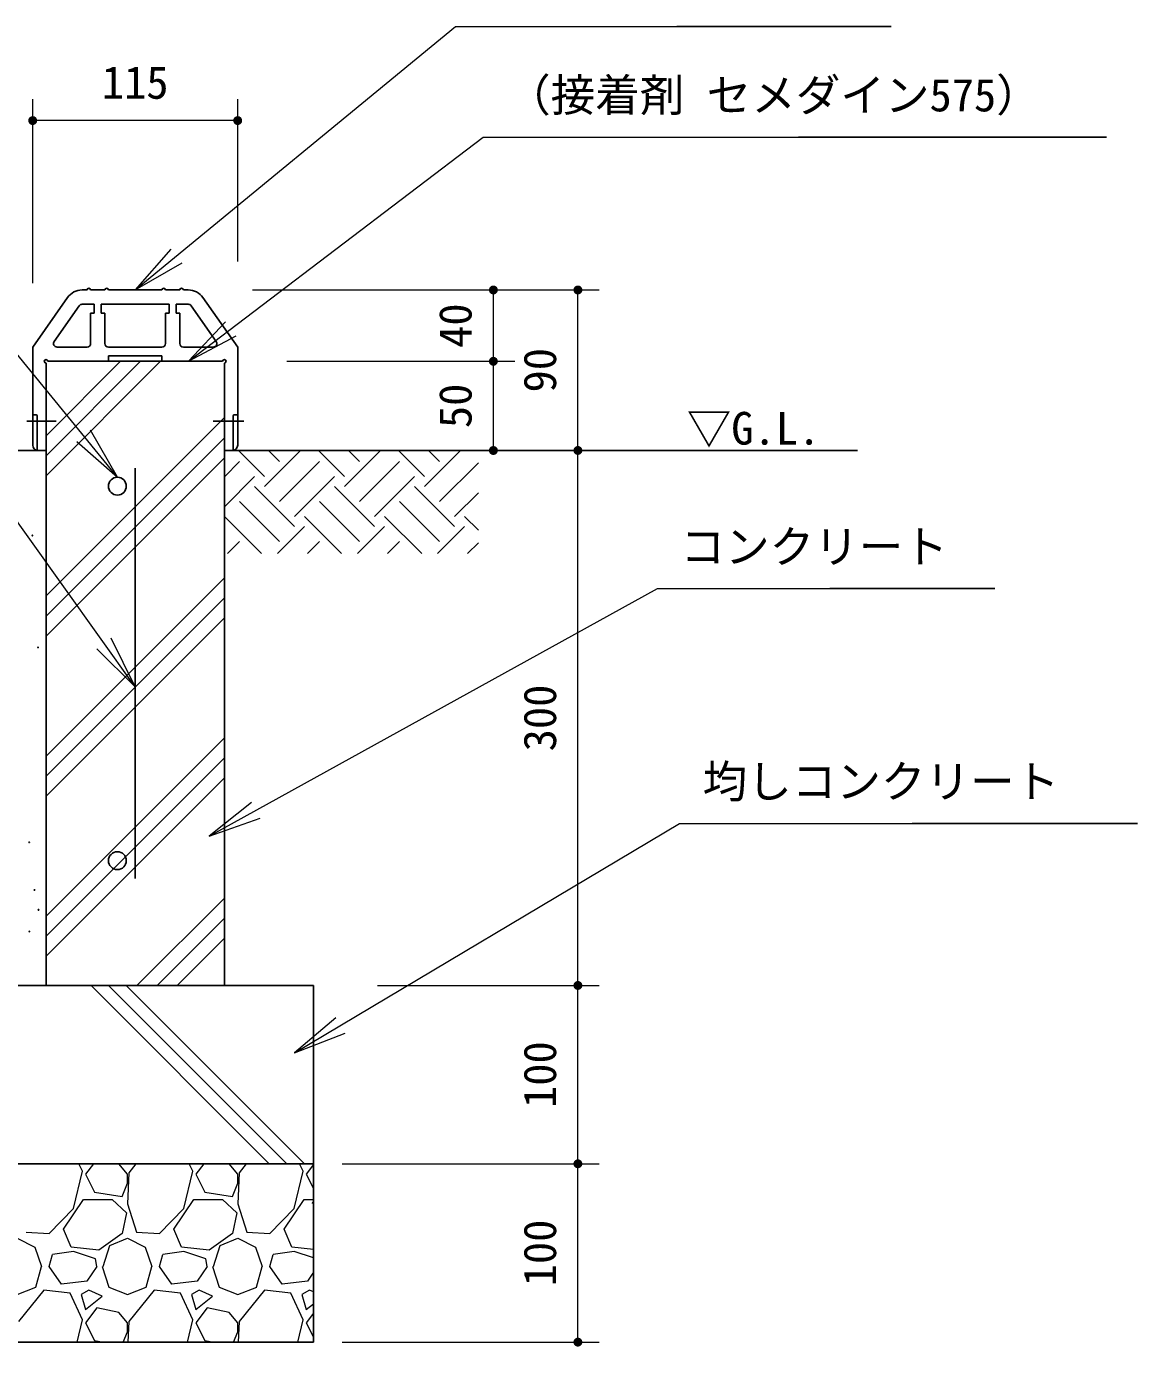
# Model space of a CAD drawing. Units: millimetres at full size, sheet at 1:10. Extents: x 150 to 4050, y 150 to 2820.
# Drawn here: x 2554 to 3177, y 1514 to 2254 of the extents above; entities that cross this region are included whole.
import ezdxf
from ezdxf.enums import TextEntityAlignment as Align

# ---------------------------------------------------------------- set-up
doc = ezdxf.new("R2010")
doc.units = ezdxf.units.MM
doc.header["$LTSCALE"] = 10
for name, color, linetype, lineweight in [('D-STR-3', 27, 'Continuous', 9), ('D-STR-DIM\u3000寸法線、寸法値', 7, 'Continuous', 13), ('D-STR-HTXT\u3000旗上げ', 7, 'Continuous', 13), ('D-STR-TXT\u3000文字列', 7, 'Continuous', 13), ('D-STR\u3000構造物外形線', 1, 'Continuous', 25)]:
    doc.layers.add(name, color=color, linetype=linetype, lineweight=lineweight)
doc.styles.add('ＭＳ ゴシック', font='')
doc.styles.get('ＭＳ ゴシック').set_extended_font_data('MS Gothic')

# ---------------------------------------------------------------- blocks, each defined once
blk = doc.blocks.new('filled_dot')
at = {"color": 0, "linetype": 'Continuous', "lineweight": -2, "const_width": 1.25}
blk.add_lwpolyline([(-0.625, 0, 1), (0.625, 0, 1)], format="xyb", close=True, dxfattribs=at)
blk = doc.blocks.new('open_arrow')
at = {"color": 0, "linetype": 'Continuous', "lineweight": -2}
blk.add_lwpolyline([(7.5, 1.25), (0, 0), (7.5, -1.25)], dxfattribs=at)

msp = doc.modelspace()

# ---------------------------------------------------------------- linework, layer by layer
at = {"layer": 'D-STR-3'}
for p, q in [((2585.3, 1612.39), (2583.4, 1616.56)), ((2591.49, 1616.56), (2587.15, 1610.72)), ((2610.67, 1610.72), (2605.72, 1616.56)), ((2615.36, 1616.56), (2611.29, 1611.56)), ((2647.19, 1612.39), (2645.3, 1616.56)), ((2653.38, 1616.56), (2649.05, 1610.72)), ((2672.57, 1610.72), (2667.62, 1616.56)), ((2677.26, 1616.56), (2673.19, 1611.56)), ((2709.08, 1612.39), (2707.19, 1616.56)), ((2714.95, 1616.13), (2710.94, 1610.72)), ((2580.35, 1591.56), (2585.3, 1612.39)), ((2587.15, 1610.72), (2592.11, 1600.72)), ((2611.29, 1611.56), (2610.67, 1594.06)), ((2610.67, 1605.72), (2610.67, 1610.72)), ((2642.24, 1591.56), (2647.19, 1612.39)), ((2649.05, 1610.72), (2654, 1600.72)), ((2673.19, 1611.56), (2672.57, 1594.06)), ((2672.57, 1605.72), (2672.57, 1610.72)), ((2704.13, 1591.56), (2709.08, 1612.39)), ((2710.94, 1610.72), (2714.95, 1602.62)), ((2592.11, 1600.72), (2607.58, 1598.22)), ((2607.58, 1598.22), (2610.67, 1605.72)), ((2654, 1600.72), (2669.47, 1598.22)), ((2669.47, 1598.22), (2672.57, 1605.72)), ((2574.78, 1579.89), (2585.92, 1596.56)), ((2585.92, 1596.56), (2602.01, 1596.56)), ((2602.01, 1596.56), (2610.05, 1589.06)), ((2610.67, 1594.06), (2615.63, 1578.22)), ((2636.67, 1579.89), (2647.81, 1596.56)), ((2647.81, 1596.56), (2663.9, 1596.56)), ((2663.9, 1596.56), (2671.95, 1589.06)), ((2672.57, 1594.06), (2677.52, 1578.22)), ((2698.56, 1579.89), (2709.7, 1596.56)), ((2709.7, 1596.56), (2714.95, 1596.56)), ((2566.73, 1577.39), (2580.35, 1591.56)), ((2610.05, 1589.06), (2607.58, 1577.39)), ((2628.62, 1577.39), (2642.24, 1591.56)), ((2671.95, 1589.06), (2669.47, 1577.39)), ((2690.52, 1577.39), (2704.13, 1591.56)), ((2553.73, 1578.22), (2566.73, 1577.39)), ((2579.11, 1569.89), (2574.78, 1579.89)), ((2607.58, 1577.39), (2594.58, 1568.22)), ((2615.63, 1578.22), (2628.62, 1577.39)), ((2641, 1569.89), (2636.67, 1579.89)), ((2669.47, 1577.39), (2656.47, 1568.22)), ((2677.52, 1578.22), (2690.52, 1577.39)), ((2702.89, 1569.89), (2698.56, 1579.89)), ((2548.77, 1574.9), (2558.67, 1569.9)), ((2558.69, 1569.87), (2562.4, 1559.04)), ((2594.58, 1568.22), (2579.11, 1569.89)), ((2597.06, 1559.06), (2600.77, 1570.73)), ((2600.78, 1570.73), (2610.68, 1574.9)), ((2610.66, 1574.9), (2620.57, 1569.9)), ((2620.58, 1569.87), (2624.3, 1559.04)), ((2656.47, 1568.22), (2641, 1569.89)), ((2658.95, 1559.06), (2662.67, 1570.73)), ((2662.67, 1570.73), (2672.58, 1574.9)), ((2672.56, 1574.9), (2682.46, 1569.9)), ((2682.48, 1569.87), (2686.19, 1559.04)), ((2714.95, 1568.59), (2702.89, 1569.89)), ((2566.73, 1559.06), (2568.59, 1565.73)), ((2580.37, 1567.39), (2568.61, 1565.73)), ((2592.72, 1563.23), (2580.35, 1567.39)), ((2593.34, 1559.06), (2592.72, 1563.23)), ((2628.62, 1559.06), (2630.48, 1565.73)), ((2642.27, 1567.39), (2630.51, 1565.73)), ((2654.62, 1563.23), (2642.24, 1567.39)), ((2655.24, 1559.06), (2654.62, 1563.23)), ((2690.52, 1559.06), (2692.37, 1565.73)), ((2704.16, 1567.39), (2692.4, 1565.73)), ((2714.95, 1563.75), (2704.13, 1567.39)), ((2559.3, 1547.38), (2562.39, 1559.04)), ((2573.54, 1549.06), (2566.73, 1559.06)), ((2593.34, 1559.06), (2587.77, 1550.72)), ((2596.44, 1559.06), (2600.15, 1547.39)), ((2621.19, 1547.38), (2624.29, 1559.04)), ((2635.43, 1549.06), (2628.62, 1559.06)), ((2655.24, 1559.06), (2649.67, 1550.72)), ((2658.33, 1559.06), (2662.04, 1547.39)), ((2683.08, 1547.38), (2686.18, 1559.04)), ((2697.32, 1549.06), (2690.52, 1559.06)), ((2714.95, 1555.8), (2711.56, 1550.72)), ((2548.78, 1543.22), (2559.3, 1547.39)), ((2587.77, 1550.72), (2573.54, 1549.06)), ((2600.15, 1547.39), (2610.67, 1543.22)), ((2610.67, 1543.22), (2621.19, 1547.39)), ((2649.67, 1550.72), (2635.43, 1549.06)), ((2662.05, 1547.39), (2672.57, 1543.22)), ((2672.56, 1543.22), (2683.09, 1547.39)), ((2711.56, 1550.72), (2697.32, 1549.06)), ((2563.63, 1545.72), (2549.4, 1528.22)), ((2578.49, 1544.06), (2563.63, 1545.72)), ((2585.3, 1529.06), (2578.49, 1544.06)), ((2589.01, 1545.72), (2584.68, 1543.22)), ((2584.68, 1543.22), (2587.15, 1534.89)), ((2587.15, 1534.89), (2596.44, 1542.39)), ((2596.44, 1542.39), (2589.01, 1545.72)), ((2625.53, 1545.72), (2611.29, 1528.22)), ((2640.38, 1544.06), (2625.53, 1545.72)), ((2647.19, 1529.06), (2640.38, 1544.06)), ((2650.9, 1545.72), (2646.57, 1543.22)), ((2646.57, 1543.22), (2649.05, 1534.89)), ((2649.05, 1534.89), (2658.33, 1542.39)), ((2658.33, 1542.39), (2650.9, 1545.72)), ((2687.42, 1545.72), (2673.19, 1528.22)), ((2702.28, 1544.06), (2687.42, 1545.72)), ((2709.08, 1529.06), (2702.28, 1544.06)), ((2712.8, 1545.72), (2708.46, 1543.22)), ((2708.46, 1543.22), (2710.94, 1534.89)), ((2714.95, 1544.76), (2712.8, 1545.72)), ((2593.34, 1535.72), (2587.15, 1527.39)), ((2605.72, 1533.22), (2593.34, 1535.72)), ((2610.67, 1527.39), (2605.72, 1533.22)), ((2655.24, 1535.72), (2649.05, 1527.39)), ((2667.62, 1533.22), (2655.24, 1535.72)), ((2672.57, 1527.39), (2667.62, 1533.22)), ((2710.94, 1534.89), (2714.95, 1538.13)), ((2714.95, 1532.8), (2710.94, 1527.39)), ((2582.33, 1516.56), (2585.3, 1529.06)), ((2587.15, 1527.39), (2592.11, 1517.39)), ((2610.67, 1522.39), (2610.67, 1527.39)), ((2611.29, 1528.22), (2610.88, 1516.56)), ((2644.22, 1516.56), (2647.19, 1529.06)), ((2649.05, 1527.39), (2654, 1517.39)), ((2672.57, 1522.39), (2672.57, 1527.39)), ((2673.19, 1528.22), (2672.77, 1516.56)), ((2706.11, 1516.56), (2709.08, 1529.06)), ((2710.94, 1527.39), (2714.95, 1519.29)), ((2608.27, 1516.56), (2610.67, 1522.39)), ((2670.16, 1516.56), (2672.57, 1522.39)), ((2592.11, 1517.39), (2597.24, 1516.56)), ((2654, 1517.39), (2659.13, 1516.56))]:
    msp.add_line(p, q, dxfattribs=at)
at = {"layer": 'D-STR-DIM\u3000寸法線、寸法値'}
for p, q in [((2557.45, 2110.42), (2557.45, 2213.56)), ((2672.45, 2122.56), (2672.45, 2213.56)), ((2672.45, 2201.56), (2557.45, 2201.56)), ((2680.75, 2106.56), (2827.86, 2106.56)), ((2721.86, 2106.56), (2875.26, 2106.56)), ((2815.86, 2066.56), (2815.86, 2106.56)), ((2863.26, 2016.56), (2863.26, 2106.56)), ((2699.95, 2066.56), (2827.86, 2066.56)), ((2699.95, 2066.56), (2827.86, 2066.56)), ((2815.86, 2016.56), (2815.86, 2066.56)), ((2761.86, 2016.56), (2875.26, 2016.56)), ((2779.26, 2016.56), (2827.86, 2016.56)), ((2858.57, 2016.56), (2875.26, 2016.56)), ((2863.26, 1716.56), (2863.26, 2016.56)), ((2750.95, 1716.56), (2875.26, 1716.56)), ((2750.95, 1716.56), (2875.26, 1716.56)), ((2863.26, 1616.56), (2863.26, 1716.56)), ((2730.95, 1616.56), (2875.26, 1616.56)), ((2750.95, 1616.56), (2875.26, 1616.56)), ((2863.26, 1516.56), (2863.26, 1616.56)), ((2730.95, 1516.56), (2875.26, 1516.56))]:
    msp.add_line(p, q, dxfattribs=at)
at = {"layer": 'D-STR-HTXT\u3000旗上げ'}
for points in [[(2614.95, 2106.56), (2794.58, 2254.36), (2798.58, 2254.36), (3038.91, 2254.36), (2918.74, 2254.36)], [(2644.78, 2066.56), (2810.13, 2192.32), (2814.13, 2192.32), (3159.83, 2192.32), (2986.98, 2192.32)], [(2604.97, 2001.56), (2480.76, 2153.6), (2476.76, 2153.6), (2316.68, 2153.6), (2396.72, 2153.6)], [(2614.95, 1883.94), (2474.62, 2080.28), (2470.62, 2080.28), (2261.79, 2080.28), (2366.21, 2080.28)], [(2656.4, 1800.29), (2907.94, 1939.11), (2911.94, 1939.11), (3097.14, 1939.11), (3004.54, 1939.11)], [(2704.31, 1678.75), (2920.34, 1807.45), (2924.34, 1807.45), (3177.22, 1807.45), (3050.78, 1807.45)]]:
    msp.add_lwpolyline(points, dxfattribs=at)
at = {"layer": 'D-STR\u3000構造物外形線'}
for p, q in [((2587.95, 2106.56), (2585.16, 2106.56)), ((2597.95, 2106.56), (2589.95, 2106.56)), ((2629.95, 2106.56), (2599.95, 2106.56)), ((2639.95, 2106.56), (2631.95, 2106.56)), ((2644.75, 2106.56), (2641.95, 2106.56)), ((2557.45, 2074.42), (2576.97, 2102.3)), ((2569.52, 2077.71), (2583.52, 2097.71)), ((2591.95, 2098.56), (2585.16, 2098.56)), ((2591.95, 2098.56), (2591.95, 2093.56)), ((2633.95, 2098.56), (2595.95, 2098.56)), ((2595.95, 2098.56), (2595.95, 2093.56)), ((2633.95, 2098.56), (2633.95, 2093.56)), ((2637.95, 2098.56), (2637.95, 2093.56)), ((2637.95, 2098.56), (2644.75, 2098.56)), ((2660.39, 2077.71), (2646.39, 2097.71)), ((2652.94, 2102.3), (2672.45, 2074.42)), ((2591.95, 2093.56), (2589.95, 2093.56)), ((2589.95, 2093.56), (2589.95, 2076.56)), ((2595.95, 2093.56), (2597.95, 2093.56)), ((2597.95, 2093.56), (2597.95, 2076.56)), ((2633.95, 2093.56), (2631.95, 2093.56)), ((2631.95, 2093.56), (2631.95, 2076.56)), ((2637.95, 2093.56), (2639.95, 2093.56)), ((2639.95, 2093.56), (2639.95, 2076.56)), ((2557.45, 2019.56), (2557.45, 2074.42)), ((2571.16, 2074.56), (2587.95, 2074.56)), ((2599.95, 2074.56), (2629.95, 2074.56)), ((2658.75, 2074.56), (2641.95, 2074.56)), ((2672.45, 2019.56), (2672.45, 2074.42)), ((2564.95, 2024.77), (2606.75, 2066.56)), ((2564.95, 2013.54), (2617.97, 2066.56)), ((2564.95, 2002.32), (2629.2, 2066.56)), ((2564.95, 1716.56), (2564.95, 2065.56)), ((2564.95, 2016.56), (2564.95, 2065.56)), ((2565.95, 2066.56), (2663.95, 2066.56)), ((2599.95, 2069.56), (2629.95, 2069.56)), ((2599.95, 2066.56), (2599.95, 2069.56)), ((2629.95, 2069.56), (2629.95, 2066.56)), ((2664.95, 2065.56), (2664.95, 1716.56)), ((2664.95, 2065.56), (2664.95, 2016.56)), ((2559.45, 2036.56), (2557.95, 2036.56)), ((2559.95, 2036.06), (2559.95, 2016.6)), ((2669.95, 2036.06), (2669.95, 2016.6)), ((2670.45, 2036.56), (2671.95, 2036.56)), ((2554.11, 2033.08), (2570.65, 2033.08)), ((2564.95, 1934.97), (2664.95, 2034.97)), ((2675.91, 2033.08), (2658.62, 2033.08)), ((2564.95, 1923.74), (2664.95, 2023.74)), ((2231.95, 2016.56), (2564.95, 2016.56)), ((2664.95, 2016.56), (3020.19, 2016.56)), ((2664.95, 2016.56), (2669.45, 2016.56)), ((2687.49, 2001.96), (2672.89, 2016.56)), ((2684.95, 2016.56), (2873.26, 2016.56)), ((2687.49, 1996.35), (2707.71, 2016.56)), ((2695.91, 2010.38), (2689.73, 2016.56)), ((2732.39, 2001.96), (2717.79, 2016.56)), ((2732.39, 1996.35), (2752.61, 2016.56)), ((2740.81, 2010.38), (2734.63, 2016.56)), ((2739.95, 2016.56), (2873.26, 2016.56)), ((2777.3, 2001.96), (2762.69, 2016.56)), ((2777.3, 1996.35), (2797.51, 2016.56)), ((2785.71, 2010.38), (2779.53, 2016.56)), ((2564.95, 1912.52), (2664.95, 2012.52)), ((2614.95, 2006.56), (2614.95, 1776.56)), ((2664.95, 2001.87), (2673.46, 2010.38)), ((2695.91, 1987.93), (2718.36, 2010.38)), ((2740.81, 1987.93), (2763.26, 2010.38)), ((2785.71, 1987.93), (2807.45, 2009.67)), ((2664.95, 1985.04), (2681.88, 2001.96)), ((2704.33, 1979.51), (2726.78, 2001.96)), ((2749.23, 1979.51), (2771.68, 2001.96)), ((2704.33, 1973.9), (2681.88, 1996.35)), ((2749.23, 1973.9), (2726.78, 1996.35)), ((2794.13, 1973.9), (2771.68, 1996.35)), ((2794.13, 1979.51), (2807.45, 1992.83)), ((2695.91, 1965.48), (2673.46, 1987.93)), ((2740.81, 1965.48), (2718.36, 1987.93)), ((2785.71, 1965.48), (2763.26, 1987.93)), ((2685.81, 1958.74), (2665.04, 1979.51)), ((2730.73, 1958.73), (2709.94, 1979.51)), ((2775.64, 1958.71), (2754.84, 1979.51)), ((2807.45, 1971.8), (2799.75, 1979.51)), ((2664.95, 1973.81), (2665.04, 1973.9)), ((2694.78, 1958.74), (2709.94, 1973.9)), ((2739.67, 1958.73), (2754.84, 1973.9)), ((2784.56, 1958.71), (2799.75, 1973.9)), ((2666.73, 1958.75), (2673.46, 1965.48)), ((2711.62, 1958.73), (2718.36, 1965.48)), ((2756.5, 1958.72), (2763.26, 1965.48)), ((2801.39, 1958.71), (2807.45, 1964.77)), ((2564.95, 1845.16), (2664.95, 1945.16)), ((2564.95, 1833.94), (2664.95, 1933.94)), ((2564.95, 1822.71), (2664.95, 1922.71)), ((2564.95, 1755.36), (2664.95, 1855.36)), ((2564.95, 1744.14), (2664.95, 1844.14)), ((2564.95, 1732.91), (2664.95, 1832.91)), ((2615.96, 1716.56), (2664.95, 1765.56)), ((2627.18, 1716.56), (2664.95, 1754.33)), ((2638.41, 1716.56), (2664.95, 1743.11)), ((2514.95, 1716.56), (2714.95, 1716.56)), ((2527.57, 1716.56), (2714.95, 1716.56)), ((2590.16, 1716.56), (2690.16, 1616.56)), ((2600.05, 1716.56), (2700.05, 1616.56)), ((2609.95, 1716.56), (2709.95, 1616.56)), ((2714.95, 1716.56), (2714.95, 1616.56)), ((2714.95, 1616.56), (2514.95, 1616.56)), ((2714.95, 1616.56), (2714.95, 1516.56)), ((2714.95, 1595.25), (2714.29, 1594.28)), ((2714.95, 1516.56), (2376.22, 1516.56))]:
    msp.add_line(p, q, dxfattribs=at)
for centre in [(2604.95, 1996.56), (2604.95, 1786.56)]:
    msp.add_circle(centre, 5, dxfattribs=at)
for centre, radius, start, end in [((2585.16, 2096.56), 10, 90, 145.00797), ((2588.95, 2106.56), 1, 0, 180), ((2598.95, 2106.56), 1, 0, 180), ((2630.95, 2106.56), 1, 0, 180), ((2640.95, 2106.56), 1, 0, 180), ((2644.75, 2096.56), 10, 34.99202, 90), ((2585.16, 2096.56), 2, 90, 145.00797), ((2644.75, 2096.56), 2, 34.99202, 90), ((2571.16, 2076.56), 2, 145.00797, 270), ((2587.95, 2076.56), 2, 270, 0), ((2599.95, 2076.56), 2, 180, 270), ((2629.95, 2076.56), 2, 270, 0), ((2641.95, 2076.56), 2, 180, 270), ((2658.75, 2076.56), 2, 270, 34.99202), ((2564.95, 2066.56), 1, 0, 270), ((2664.95, 2066.56), 1, 270, 180), ((2557.95, 2037.06), 0.5, 180, 270), ((2559.45, 2036.06), 0.5, 0, 90), ((2670.45, 2036.06), 0.5, 90, 180), ((2671.95, 2037.06), 0.5, 270, 0), ((2560.45, 2019.56), 3, 180, 270), ((2669.45, 2019.56), 3, 270, 0), ((2557.24, 1968.91), 0.188, 0, 180), ((2557.24, 1968.91), 0.188, 180, 0), ((2560.43, 1906.12), 0.188, 0, 180), ((2560.43, 1906.12), 0.188, 180, 0), ((2555.52, 1796.83), 0.188, 0, 180), ((2555.52, 1796.83), 0.188, 180, 0), ((2558.48, 1770.13), 0.188, 0, 180), ((2558.48, 1770.13), 0.188, 180, 0), ((2560.71, 1758.99), 0.188, 0, 180), ((2560.71, 1758.99), 0.188, 180, 0), ((2555.52, 1746.83), 0.188, 0, 180), ((2555.52, 1746.83), 0.188, 180, 0)]:
    msp.add_arc(centre, radius, start, end, dxfattribs=at)

# ---------------------------------------------------------------- block references
at = {"layer": 'D-STR-DIM\u3000寸法線、寸法値', "xscale": 2, "yscale": 2}
msp.add_blockref('filled_dot', (2557.45, 2201.56), dxfattribs=at)
for p, rotation in [((2672.45, 2201.56), 180), ((2815.86, 2106.56), 270), ((2863.26, 2106.56), 270), ((2815.86, 2066.56), 90), ((2815.86, 2066.56), 270), ((2815.86, 2016.56), 90), ((2863.26, 2016.56), 90), ((2863.26, 2016.56), 270), ((2863.26, 1716.56), 90), ((2863.26, 1716.56), 270), ((2863.26, 1616.56), 90), ((2863.26, 1616.56), 270), ((2863.26, 1516.56), 90)]:
    msp.add_blockref('filled_dot', p, dxfattribs=dict(at, rotation=rotation))
at = {"layer": 'D-STR-HTXT\u3000旗上げ', "xscale": 4, "yscale": 4}
for p, rotation in [((2614.95, 2106.56), 39.4), ((2644.78, 2066.56), 37.3), ((2604.97, 2001.56), 129.2), ((2614.95, 1883.94), 125.6), ((2656.4, 1800.29), 28.9), ((2704.31, 1678.75), 30.8)]:
    msp.add_blockref('open_arrow', p, dxfattribs=dict(at, rotation=rotation))

# ---------------------------------------------------------------- texts
at = {"layer": 'D-STR-DIM\u3000寸法線、寸法値', "style": 'ＭＳ ゴシック'}
msp.add_text('115', height=18.33, dxfattribs=at).set_placement((2614.95, 2222.94), align=Align.MIDDLE_CENTER)
for s, p in [('40', (2794.48, 2086.56)), ('90', (2841.89, 2061.56)), ('50', (2794.48, 2041.56)), ('300', (2841.89, 1866.56)), ('100', (2841.89, 1666.56)), ('100', (2841.89, 1566.56))]:
    msp.add_text(s, height=18.33, rotation=90, dxfattribs=at).set_placement(p, align=Align.MIDDLE_CENTER)
at = {"layer": 'D-STR-HTXT\u3000旗上げ', "style": 'ＭＳ ゴシック'}
for s, p in [('（接着剤 セメダイン575）', (2823, 2201.2)), ('コンクリート', (2920.82, 1947.99)), ('均しコンクリート', (2933.22, 1816.33))]:
    msp.add_text(s, height=18.33, dxfattribs=at).set_placement(p, align=Align.BOTTOM_LEFT)
at = {"layer": 'D-STR-TXT\u3000文字列', "style": 'ＭＳ ゴシック'}
msp.add_text('▽G.L.', height=18.33, dxfattribs=at).set_placement((2924.31, 2038.18), align=Align.TOP_LEFT)

doc.saveas('drawing.dxf')
